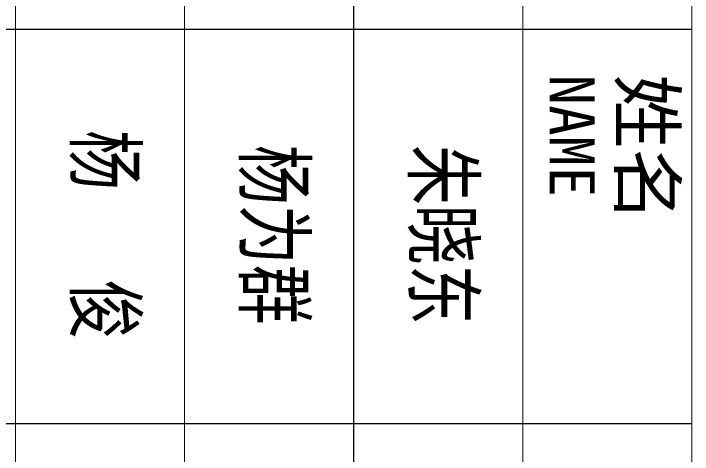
# Model space of a CAD drawing. Extents: x 76956 to 102217, y 21605 to 39570.
# Drawn here: x 79820 to 80422, y 23322 to 23713 of the extents above; entities that cross this region are included whole.
import ezdxf
from ezdxf.enums import TextEntityAlignment as Align

# ---------------------------------------------------------------- set-up
doc = ezdxf.new("R2010")
doc.units = 0
doc.header["$LTSCALE"] = 1000
doc.header["$MEASUREMENT"] = 0
doc.layers.add('00-图签签名_10', color=10, linetype='Continuous')
doc.styles.add('华文细黑', font='STXIHEI_0.TTF', dxfattribs={"width": 0.75, "height": 10})
doc.styles.add('图签信息$0$华文细黑', font='STXIHEI_0.TTF', dxfattribs={"height": 10})

# ---------------------------------------------------------------- blocks, each defined once
blk = doc.blocks.new('图签信息')
at = {"const_width": 0.05}
for points in [[(-62.5, 103.262), (-2.5, 103.262), (-2.5, 163.262), (-62.5, 163.262), (-62.5, 103.262)], [(-37.5, 163.262), (-37.5, 103.262)], [(-20, 163.262), (-20, 103.262)], [(-62.5, 155.762), (-2.5, 155.762)], [(-62.5, 148.262), (-2.5, 148.262)], [(-62.5, 140.762), (-2.5, 140.762)], [(-62.5, 133.262), (-2.5, 133.262)]]:
    blk.add_lwpolyline(points, dxfattribs=at)
at = {"style": '图签信息$0$华文细黑'}
for s, height, p in [('姓名', 2.4, (-35.504, 162.474)), ('NAME', 2, (-35.5, 158.956))]:
    blk.add_text(s, height=height, dxfattribs=at).set_placement(p, align=Align.TOP_LEFT)
blk = doc.blocks.new('图签-A1')
at = {"color": 2}
blk.add_blockref('图签信息', (0, 0), dxfattribs=at)

msp = doc.modelspace()

# ---------------------------------------------------------------- block references
at = {"xscale": 20, "yscale": 20, "zscale": 20, "rotation": 270}
msp.add_blockref('图签-A1', (77156.32, 22949.41), dxfattribs=at)

# ---------------------------------------------------------------- texts
at = {"layer": '00-图签签名_10', "char_height": 52, "attachment_point": 5, "rotation": 270, "style": '华文细黑'}
for s, insert, width in [('杨   俊', (79898.38, 23517.1), 2465.8262), ('杨为群', (80048.38, 23517.1), 641.955), ('朱晓东', (80198.38, 23517.1), 2949.4219)]:
    msp.add_mtext(s, dxfattribs=dict(at, insert=insert, width=width))

doc.saveas('drawing.dxf')
